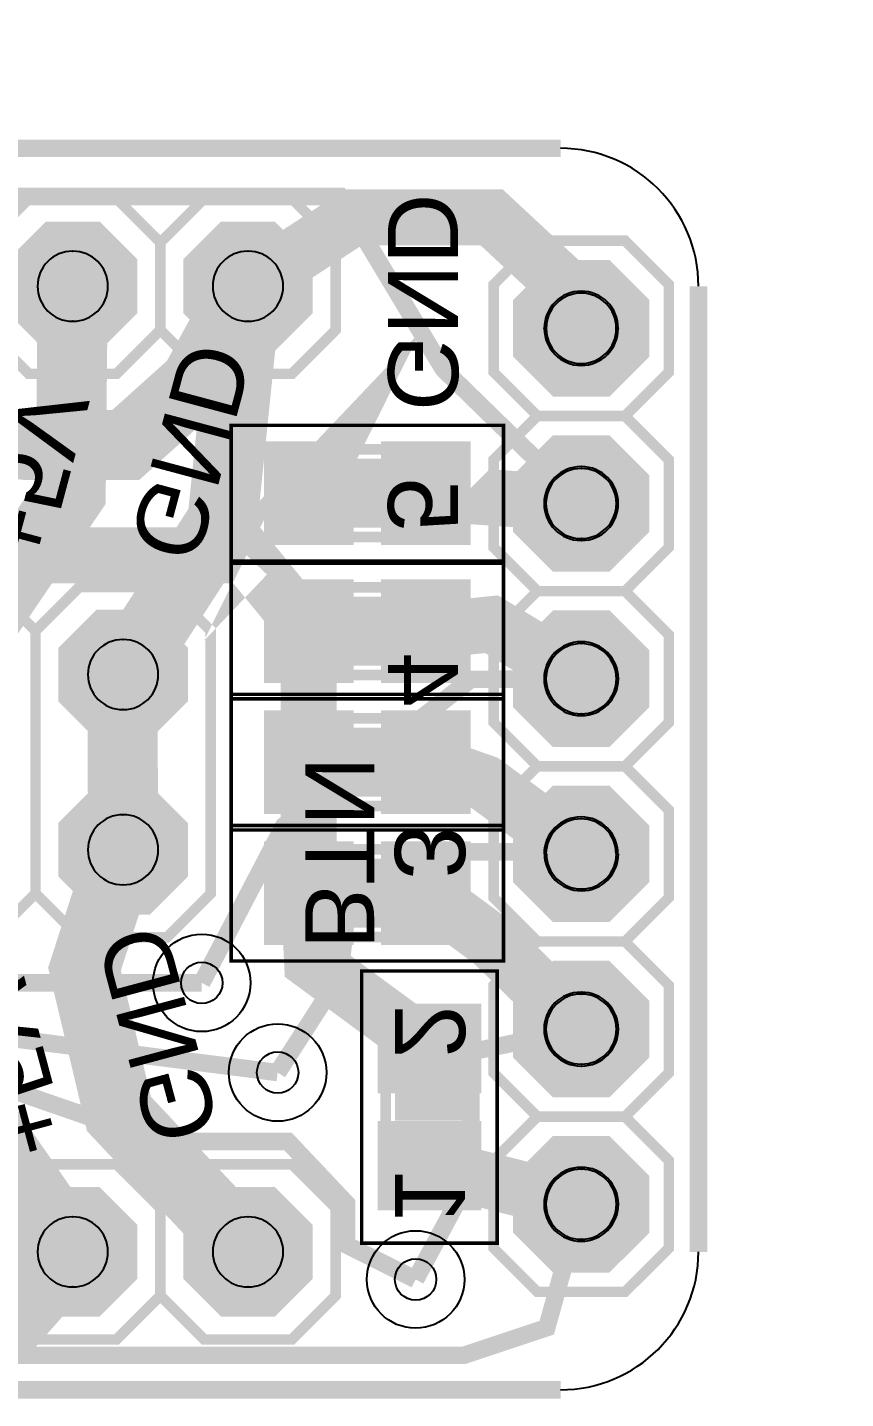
# Model space of a CAD drawing. Header units: millimetres. Extents: x -0.1 to 64.1, y -0.1 to 22.5.
# Drawn here: x 52.27 to 64.13, y -0.13 to 19.75 of the extents above; entities that cross this region are included whole.
import ezdxf

# ---------------------------------------------------------------- set-up
doc = ezdxf.new("R2010")
doc.units = ezdxf.units.MM
for name, color, linetype, true_color in [('BoardOutline', 7, 'Continuous', 0xff00ff), ('BottomLayer', 7, 'Continuous', 0x0000ff), ('BottomSilkLayer', 7, 'Continuous', 0x808000), ('BottomSolderMaskLayer', 7, 'Continuous', 0xaa00ff), ('Document', 7, 'Continuous', 0xffffff), ('Hole', 7, 'Continuous', 0x222222), ('Multi-Layer', 7, 'Continuous', 0xc0c0c0), ('TopLayer', 7, 'Continuous', 0xff0000), ('TopSilkLayer', 7, 'Continuous', 0xffff00), ('TopSolderMaskLayer', 7, 'Continuous', 0x800080)]:
    doc.layers.add(name, color=color, linetype=linetype, true_color=true_color)
doc.styles.get("Standard").update_dxf_attribs({"font": 'arial.ttf'})

msp = doc.modelspace()

# ---------------------------------------------------------------- hatches: boundary and pattern name
at = {"layer": 'BottomSolderMaskLayer'}
for points in [[(60.710283106265045, 14.400819674863543), (61.28995532635904, 14.980224147973667), (61.28995532635904, 15.80006541260546), (60.710283106265045, 16.379737632699463), (59.890709588617135, 16.379737632699463), (59.311037368523124, 15.80006541260546), (59.311037368523124, 14.980224147973667), (59.890709588617135, 14.400819674863543)], [(61.28928595889935, 13.259833106785685), (60.709613738805345, 13.839237579895808), (59.89004022115743, 13.839237579895808), (59.31036800106344, 13.259833106785685), (59.31036800106344, 12.439991842153892), (59.89004022115743, 11.860319622059894), (60.709613738805345, 11.860319622059894), (61.28928595889935, 12.439991842153892)], [(61.2896738328993, 10.720055252585139), (60.710001612805286, 11.299459725695261), (59.890428095157375, 11.299459725695261), (59.31075587506337, 10.720055252585139), (59.31075587506337, 9.900213987953347), (59.890428095157375, 9.320541767859346), (60.710001612805286, 9.320541767859346), (61.2896738328993, 9.900213987953347)], [(61.2896738328993, 8.180047325462617), (60.710001612805286, 8.759715519431039), (59.890428095157375, 8.759715519431039), (59.31075587506337, 8.180047325462617), (59.31075587506337, 7.360211755055546), (59.890428095157375, 6.780543561087123), (60.710001612805286, 6.780543561087123), (61.2896738328993, 7.360211755055546)], [(61.2896738328993, 5.640045092564817), (60.710001612805286, 6.219717312658817), (59.890428095157375, 6.219717312658817), (59.31075587506337, 5.640045092564817), (59.31075587506337, 4.8202038279330255), (59.890428095157375, 4.240799354822902), (60.710001612805286, 4.240799354822902), (61.2896738328993, 4.8202038279330255)], [(61.2896738328993, 3.1000400125546568), (60.710001612805286, 3.6797122326486575), (59.890428095157375, 3.6797122326486575), (59.31075587506337, 3.1000400125546568), (59.31075587506337, 2.280198747922865), (59.890428095157375, 1.7007942748127414), (60.710001612805286, 1.7007942748127414), (61.2896738328993, 2.280198747922865)]]:
    msp.add_hatch(color=256, dxfattribs=at).paths.add_polyline_path(points)
at = {"layer": 'Document'}
for points in [[(52.675895351790714, 15.746024892049785), (53.18389636779274, 15.746024892049785), (53.18389636779274, 16.25402590805182), (52.675895351790714, 16.25402590805182)], [(55.21590043180087, 15.746024892049785), (55.7239014478029, 15.746024892049785), (55.7239014478029, 16.25402590805182), (55.21590043180087, 16.25402590805182)], [(60.046355092710186, 15.644145288290579), (60.046355092710186, 15.136144272288547), (60.55435610871222, 15.136144272288547), (60.55435610871222, 15.644145288290579)], [(56.79375158750318, 13.698526797053596), (56.14376428752858, 13.698526797053596), (56.14376428752858, 12.298475996951996), (56.79375158750318, 12.298475996951996)], [(58.26695453390908, 13.698526797053596), (57.616967233934474, 13.698526797053596), (57.616967233934474, 12.298475996951996), (58.26695453390908, 12.298475996951996)], [(57.4000508001016, 13.500152400304803), (57.00025400050801, 13.500152400304803), (57.00025400050801, 12.499898399796802), (57.4000508001016, 12.499898399796802)], [(60.04597409194819, 12.595910591821186), (60.55397510795022, 12.595910591821186), (60.55397510795022, 13.103911607823218), (60.04597409194819, 13.103911607823218)], [(56.79375158750318, 11.698526797053596), (56.14376428752858, 11.698526797053596), (56.14376428752858, 10.298475996951995), (56.79375158750318, 10.298475996951995)], [(58.26695453390908, 11.698526797053596), (57.616967233934474, 11.698526797053596), (57.616967233934474, 10.298475996951995), (58.26695453390908, 10.298475996951995)], [(57.4000508001016, 11.500152400304803), (57.00025400050801, 11.500152400304803), (57.00025400050801, 10.4998983997968), (57.4000508001016, 10.4998983997968)], [(53.40607061214123, 10.116078232156465), (53.91407162814326, 10.116078232156465), (53.91407162814326, 10.624079248158496), (53.40607061214123, 10.624079248158496)], [(60.046355092710186, 10.056134112268227), (60.55435610871222, 10.056134112268227), (60.55435610871222, 10.564135128270259), (60.046355092710186, 10.564135128270259)], [(56.79375158750318, 9.798526797053595), (56.14376428752858, 9.798526797053595), (56.14376428752858, 8.398475996951994), (56.79375158750318, 8.398475996951994)], [(58.26695453390908, 9.798526797053595), (57.616967233934474, 9.798526797053595), (57.616967233934474, 8.398475996951994), (58.26695453390908, 8.398475996951994)], [(57.4000508001016, 9.600152400304802), (57.00025400050801, 9.600152400304802), (57.00025400050801, 8.5998983997968), (57.4000508001016, 8.5998983997968)], [(53.40607061214123, 7.576073152146305), (53.91407162814326, 7.576073152146305), (53.91407162814326, 8.084074168148337), (53.40607061214123, 8.084074168148337)], [(60.046355092710186, 7.516129032258066), (60.55435610871222, 7.516129032258066), (60.55435610871222, 8.024130048260098), (60.046355092710186, 8.024130048260098)], [(56.79375158750318, 7.898526797053595), (56.14376428752858, 7.898526797053595), (56.14376428752858, 6.498475996951995), (56.79375158750318, 6.498475996951995)], [(58.26695453390908, 7.898526797053595), (57.616967233934474, 7.898526797053595), (57.616967233934474, 6.498475996951995), (58.26695453390908, 6.498475996951995)], [(57.4000508001016, 7.700152400304802), (57.00025400050801, 7.700152400304802), (57.00025400050801, 6.699898399796801), (57.4000508001016, 6.699898399796801)], [(60.046355092710186, 4.976123952247906), (60.55435610871222, 4.976123952247906), (60.55435610871222, 5.484124968249938), (60.046355092710186, 5.484124968249938)], [(58.7986537973076, 4.506400812801626), (58.7986537973076, 5.156388112776226), (57.398602997206005, 5.156388112776226), (57.398602997206005, 4.506400812801626)], [(58.600279400558804, 3.9001016002032007), (58.600279400558804, 4.2998983997968), (57.60002540005081, 4.2998983997968), (57.60002540005081, 3.9001016002032007)], [(58.7986537973076, 3.0331978663957333), (58.7986537973076, 3.6831851663703334), (57.398602997206005, 3.6831851663703334), (57.398602997206005, 3.0331978663957333)], [(60.046355092710186, 2.4361188722377447), (60.55435610871222, 2.4361188722377447), (60.55435610871222, 2.9441198882397766), (60.046355092710186, 2.9441198882397766)], [(52.675895351790714, 1.7460248920497845), (53.18389636779274, 1.7460248920497845), (53.18389636779274, 2.2540259080518164), (52.675895351790714, 2.2540259080518164)], [(55.21590043180087, 1.7460248920497845), (55.7239014478029, 1.7460248920497845), (55.7239014478029, 2.2540259080518164), (55.21590043180087, 2.2540259080518164)]]:
    msp.add_hatch(color=256, dxfattribs=at).paths.add_polyline_path(points)
at = {"layer": 'Multi-Layer'}
for points in [[(53.86868173736348, 16.38890017780036), (53.318770637541284, 16.93881127762256), (52.54102108204217, 16.93881127762256), (51.991363982727975, 16.38890017780036), (51.991363982727975, 15.611150622301247), (52.54102108204217, 15.061239522479047), (53.318770637541284, 15.061239522479047), (53.86868173736348, 15.611150622301247)], [(56.40868681737364, 16.38890017780036), (55.858775717551445, 16.93881127762256), (55.08102616205233, 16.93881127762256), (54.531369062738136, 16.38890017780036), (54.531369062738136, 15.611150622301247), (55.08102616205233, 15.061239522479047), (55.858775717551445, 15.061239522479047), (56.40868681737364, 15.611150622301247)], [(60.68923037846076, 14.451612903225808), (61.23914147828297, 15.001270002540007), (61.23914147828297, 15.779019558039119), (60.68923037846076, 16.32893065786132), (59.91173482346966, 16.32893065786132), (59.361823723647454, 15.779019558039119), (59.361823723647454, 15.001270002540007), (59.91173482346966, 14.451612903225808)], [(61.23850647701296, 13.238785877571756), (60.68859537719076, 13.788442976885955), (59.91109982219965, 13.788442976885955), (59.36118872237745, 13.238785877571756), (59.36118872237745, 12.461036322072646), (59.91109982219965, 11.911125222250446), (60.68859537719076, 11.911125222250446), (61.23850647701296, 12.461036322072646)], [(54.598602997206, 10.758953517907036), (54.0486918973838, 11.308864617729238), (53.27119634239269, 11.308864617729238), (52.72128524257049, 10.758953517907036), (52.72128524257049, 9.981203962407927), (53.27119634239269, 9.431292862585726), (54.0486918973838, 9.431292862585726), (54.598602997206, 9.981203962407927)], [(61.238887477774966, 10.699009398018797), (60.68897637795276, 11.248666497332996), (59.91148082296166, 11.248666497332996), (59.36156972313945, 10.699009398018797), (59.36156972313945, 9.921259842519687), (59.91148082296166, 9.371348742697487), (60.68897637795276, 9.371348742697487), (61.238887477774966, 9.921259842519687)], [(54.598602997206, 8.218948437896875), (54.0486918973838, 8.768859537719077), (53.27119634239269, 8.768859537719077), (52.72128524257049, 8.218948437896875), (52.72128524257049, 7.4411988823977655), (53.27119634239269, 6.891287782575566), (54.0486918973838, 6.891287782575566), (54.598602997206, 7.4411988823977655)], [(61.238887477774966, 8.159004318008638), (60.68897637795276, 8.708915417830836), (59.91148082296166, 8.708915417830836), (59.36156972313945, 8.159004318008638), (59.36156972313945, 7.381254762509526), (59.91148082296166, 6.831343662687326), (60.68897637795276, 6.831343662687326), (61.238887477774966, 7.381254762509526)], [(61.238887477774966, 5.618999237998477), (60.68897637795276, 6.168910337820676), (59.91148082296166, 6.168910337820676), (59.36156972313945, 5.618999237998477), (59.36156972313945, 4.841249682499365), (59.91148082296166, 4.291592583185167), (60.68897637795276, 4.291592583185167), (61.238887477774966, 4.841249682499365)], [(61.238887477774966, 3.0789941579883164), (60.68897637795276, 3.628905257810516), (59.91148082296166, 3.628905257810516), (59.36156972313945, 3.0789941579883164), (59.36156972313945, 2.3012446024892053), (59.91148082296166, 1.7515875031750066), (60.68897637795276, 1.7515875031750066), (61.238887477774966, 2.3012446024892053)], [(53.86868173736348, 2.388900177800356), (53.318770637541284, 2.9388112776225555), (52.54102108204217, 2.9388112776225555), (51.991363982727975, 2.388900177800356), (51.991363982727975, 1.6111506223012448), (52.54102108204217, 1.061239522479045), (53.318770637541284, 1.061239522479045), (53.86868173736348, 1.6111506223012448)], [(56.40868681737364, 2.388900177800356), (55.858775717551445, 2.9388112776225555), (55.08102616205233, 2.9388112776225555), (54.531369062738136, 2.388900177800356), (54.531369062738136, 1.6111506223012448), (55.08102616205233, 1.061239522479045), (55.858775717551445, 1.061239522479045), (56.40868681737364, 1.6111506223012448)]]:
    msp.add_hatch(color=256, dxfattribs=at).paths.add_polyline_path(points)
at = {"layer": 'TopLayer'}
for points in [[(57.00025400050801, 12.2499618999238), (55.70027940055881, 12.2499618999238), (55.70027940055881, 13.7500889001778), (57.00025400050801, 13.7500889001778)], [(58.700279400558806, 12.2499618999238), (57.40030480060961, 12.2499618999238), (57.40030480060961, 13.7500889001778), (58.700279400558806, 13.7500889001778)], [(57.00025400050801, 10.249961899923802), (55.70027940055881, 10.249961899923802), (55.70027940055881, 11.750088900177802), (57.00025400050801, 11.750088900177802)], [(58.700279400558806, 10.249961899923802), (57.40030480060961, 10.249961899923802), (57.40030480060961, 11.750088900177802), (58.700279400558806, 11.750088900177802)], [(57.00025400050801, 8.349961899923802), (55.70027940055881, 8.349961899923802), (55.70027940055881, 9.850088900177802), (57.00025400050801, 9.850088900177802)], [(58.700279400558806, 8.349961899923802), (57.40030480060961, 8.349961899923802), (57.40030480060961, 9.850088900177802), (58.700279400558806, 9.850088900177802)], [(57.00025400050801, 6.4499618999238), (55.70027940055881, 6.4499618999238), (55.70027940055881, 7.949834899669801), (57.00025400050801, 7.949834899669801)], [(58.700279400558806, 6.4499618999238), (57.40030480060961, 6.4499618999238), (57.40030480060961, 7.949834899669801), (58.700279400558806, 7.949834899669801)], [(57.35008890017781, 4.2998983997968), (57.35008890017781, 5.599872999746), (58.85021590043181, 5.599872999746), (58.85021590043181, 4.2998983997968)], [(57.35008890017781, 2.5998729997459997), (57.35008890017781, 3.8998475996952), (58.85021590043181, 3.8998475996952), (58.85021590043181, 2.5998729997459997)]]:
    msp.add_hatch(color=256, dxfattribs=at).paths.add_polyline_path(points)
at = {"layer": 'TopSolderMaskLayer'}
for points in [[(60.710283106265045, 14.400819674863543), (61.28995532635904, 14.980224147973667), (61.28995532635904, 15.80006541260546), (60.710283106265045, 16.379737632699463), (59.890709588617135, 16.379737632699463), (59.311037368523124, 15.80006541260546), (59.311037368523124, 14.980224147973667), (59.890709588617135, 14.400819674863543)], [(61.28928595889935, 13.259833106785685), (60.709613738805345, 13.839237579895808), (59.89004022115743, 13.839237579895808), (59.31036800106344, 13.259833106785685), (59.31036800106344, 12.439991842153892), (59.89004022115743, 11.860319622059894), (60.709613738805345, 11.860319622059894), (61.28928595889935, 12.439991842153892)], [(61.2896738328993, 10.720055252585139), (60.710001612805286, 11.299459725695261), (59.890428095157375, 11.299459725695261), (59.31075587506337, 10.720055252585139), (59.31075587506337, 9.900213987953347), (59.890428095157375, 9.320541767859346), (60.710001612805286, 9.320541767859346), (61.2896738328993, 9.900213987953347)], [(61.2896738328993, 8.180047325462617), (60.710001612805286, 8.759715519431039), (59.890428095157375, 8.759715519431039), (59.31075587506337, 8.180047325462617), (59.31075587506337, 7.360211755055546), (59.890428095157375, 6.780543561087123), (60.710001612805286, 6.780543561087123), (61.2896738328993, 7.360211755055546)], [(61.2896738328993, 5.640045092564817), (60.710001612805286, 6.219717312658817), (59.890428095157375, 6.219717312658817), (59.31075587506337, 5.640045092564817), (59.31075587506337, 4.8202038279330255), (59.890428095157375, 4.240799354822902), (60.710001612805286, 4.240799354822902), (61.2896738328993, 4.8202038279330255)], [(61.2896738328993, 3.1000400125546568), (60.710001612805286, 3.6797122326486575), (59.890428095157375, 3.6797122326486575), (59.31075587506337, 3.1000400125546568), (59.31075587506337, 2.280198747922865), (59.890428095157375, 1.7007942748127414), (60.710001612805286, 1.7007942748127414), (61.2896738328993, 2.280198747922865)]]:
    msp.add_hatch(color=256, dxfattribs=at).paths.add_polyline_path(points)

# ---------------------------------------------------------------- linework, layer by layer
at = {"layer": 'BoardOutline', "const_width": 0.25400050800101603}
for points in [[(14.000050800101603, 18.000050800101604), (60.00012700025401, 18.000025400050802)], [(62.000127000254004, 16.000025400050802), (62.000127000254004, 2.0000254000508004)], [(60.00012700025401, 0), (14.000050800101603, 0)]]:
    msp.add_lwpolyline(points, dxfattribs=at)
at = {"layer": 'BoardOutline'}
for centre, start, end in [((60.000127000254004, 16.000025400050806), 0, 90), ((60.000127000254004, 2), 270, 0)]:
    msp.add_arc(centre, 2, start, end, dxfattribs=at)
at = {"layer": 'BottomLayer'}
for points, const_width in [([(47.3002286004572, 13.200025400050801), (48.60020320040641, 13.200025400050801), (49.80012700025401, 13.900025400050803), (50.89281178562358, 15.2747523495047), (51.33248666497333, 16.813487426974856), (51.90017780035561, 17.3000508001016), (56.800101600203206, 17.3000508001016), (58.30022860045721, 14.800025400050801), (60.30022860045721, 12.8499110998222)], 0.25400050800101603), ([(33.05003810007621, 1.0000254000508002), (52.05003810007621, 1.0000254000508002), (52.92989585979173, 2.0000254000508004), (51.20012700025401, 4.500000000000001), (51.12014224028449, 7.830073660147321), (51.12014224028449, 10.370078740157481), (52.90012700025401, 13.000025400050802), (52.92989585979173, 16.000025400050802)], 1.0160020320040641), ([(55.4746507493015, 2.0088646177292357), (53.600127000254005, 4), (53.100127000254005, 6.100025400050801), (53.66007112014225, 7.830073660147321), (53.650165100330206, 10.360045720091442), (55.10015240030481, 12.600025400050802), (55.44975869951741, 16.000025400050802)], 1.0160020320040641), ([(60.30048260096521, 10.310134620269242), (58.70015240030481, 10.300025400050801), (55.989839979679964, 8.178359156718315), (54.800101600203206, 5.899923799847601)], 0.25400050800101603), ([(60.30048260096521, 7.770129540259082), (60.30022860045721, 7.800025400050801), (57.80010160020321, 7.800025400050801), (56.90017780035561, 6.900025400050802), (56.800101600203206, 6.0000254000508), (55.90017780035561, 4.599949199898401)], 0.25400050800101603), ([(57.90017780035561, 1.5999491998984001), (58.700279400558806, 3.093167386334773), (58.700279400558806, 4.8997967995936005), (60.30048260096521, 5.230124460248922)], 0.25400050800101603)]:
    msp.add_lwpolyline(points, dxfattribs=dict(at, const_width=const_width))
at = {"layer": 'BottomSolderMaskLayer'}
for points in [[(59.76486850619487, 15.387467310450791), (59.76486850619487, 15.392822250128335)], [(60.83585644170341, 15.387467310450791), (60.83585644170341, 15.392822250128335)], [(60.30263832331211, 13.38540644222406), (60.297283383634564, 13.38540644222406)], [(60.30263832331211, 12.314418506715516), (60.297283383634564, 12.314418506715516)], [(60.30302619731205, 10.845628588023516), (60.297671257634505, 10.845628588023516)], [(60.30302619731205, 9.774640652514968), (60.297671257634505, 9.774640652514968)], [(59.76753222955778, 7.770129540259082), (59.762177289880235, 7.770129540259082)], [(60.83852016506632, 7.770129540259082), (60.833165225388775, 7.770129540259082)], [(60.30302619731205, 5.765618428003195), (60.297671257634505, 5.765618428003195)], [(60.30302619731205, 4.694630492494649), (60.297671257634505, 4.694630492494649)], [(60.30302619731205, 3.2256133479930336), (60.297671257634505, 3.2256133479930336)], [(60.30302619731205, 2.1546254124844877), (60.297671257634505, 2.1546254124844877)]]:
    msp.add_lwpolyline(points, close=True, dxfattribs=at)
for centre, start, end in [((60.30036247394914, 15.392822250128335), 360, 540), ((60.30036247394914, 15.387467310450791), 540, 360), ((60.297283383634564, 12.849912474469788), 90, 270), ((60.30263832331211, 12.849912474469788), 270, 90), ((60.297671257634505, 10.310134620269242), 90, 270), ((60.30302619731205, 10.310134620269242), 270, 90), ((60.297671257634505, 7.770129540259082), 0, 180), ((60.30302619731205, 7.770129540259082), 180, 0), ((60.297671257634505, 5.230124460248922), 90, 270), ((60.30302619731205, 5.230124460248922), 270, 90), ((60.297671257634505, 2.6901193802387606), 90, 270), ((60.30302619731205, 2.6901193802387606), 270, 90)]:
    msp.add_arc(centre, 0.5354939677542729, start, end, dxfattribs=at)
at = {"layer": 'Document', "const_width": 0.05080010160020321}
for points in [[(59.173228346456696, 12.01704343408687), (55.227330454660915, 12.01704343408687), (55.227330454660915, 13.983007366014734), (59.173228346456696, 13.983007366014734), (59.173228346456696, 12.01704343408687)], [(59.173228346456696, 10.017043434086869), (55.227330454660915, 10.017043434086869), (55.227330454660915, 11.983007366014734), (59.173228346456696, 11.983007366014734), (59.173228346456696, 10.017043434086869)], [(59.173228346456696, 8.11704343408687), (55.227330454660915, 8.11704343408687), (55.227330454660915, 10.083007366014733), (59.173228346456696, 10.083007366014733), (59.173228346456696, 8.11704343408687)], [(59.173228346456696, 6.217043434086869), (55.227330454660915, 6.217043434086869), (55.227330454660915, 8.183007366014733), (59.173228346456696, 8.183007366014733), (59.173228346456696, 6.217043434086869)], [(57.11717043434088, 2.126924053848108), (57.11717043434088, 6.073075946151893), (59.083134366268744, 6.073075946151893), (59.083134366268744, 2.126924053848108), (57.11717043434088, 2.126924053848108)]]:
    msp.add_lwpolyline(points, close=True, dxfattribs=at)
at = {"layer": 'Document', "const_width": 0.15240030480060962}
for points in [[(57.61036322072645, 13.635026670053342), (56.79019558039117, 13.635026670053342)], [(57.61036322072645, 12.365024130048262), (56.79019558039117, 12.365024130048262)], [(57.61036322072645, 11.63502667005334), (56.79019558039117, 11.63502667005334)], [(57.61036322072645, 10.36502413004826), (56.79019558039117, 10.36502413004826)], [(57.61036322072645, 9.73502667005334), (56.79019558039117, 9.73502667005334)], [(57.61036322072645, 8.465024130048262), (56.79019558039117, 8.465024130048262)], [(57.61036322072645, 7.835026670053341), (56.79019558039117, 7.835026670053341)], [(57.61036322072645, 6.56502413004826), (56.79019558039117, 6.56502413004826)], [(57.46515113030227, 3.6900431800863607), (57.46515113030227, 4.509956819913641)], [(58.73515367030735, 3.6900431800863607), (58.73515367030735, 4.509956819913641)]]:
    msp.add_lwpolyline(points, dxfattribs=at)
at = {"layer": 'Hole'}
for centre in [(54.800101600203206, 5.899923799847601), (55.90017780035561, 4.599949199898401), (57.90017780035561, 1.5999491998984001)]:
    msp.add_circle(centre, 0.29997459994919995, dxfattribs=at)
at = {"layer": 'Multi-Layer'}
for points in [[(52.932435864871735, 16.508026416052836), (52.92735585471172, 16.508026416052836)], [(55.472440944881896, 16.508026416052836), (55.46736093472188, 16.508026416052836)], [(52.932435864871735, 15.49202438404877), (52.92735585471172, 15.49202438404877)], [(55.472440944881896, 15.49202438404877), (55.46736093472188, 15.49202438404877)], [(59.79235458470917, 15.387604775209553), (59.79235458470917, 15.392684785369573)], [(60.80835661671324, 15.387604775209553), (60.80835661671324, 15.392684785369573)], [(60.302514605029224, 13.357912115824233), (60.297434594869195, 13.357912115824233)], [(60.302514605029224, 12.341910083820169), (60.297434594869195, 12.341910083820169)], [(53.66261112522226, 10.878079756159513), (53.657531115062234, 10.878079756159513)], [(60.30289560579122, 10.818135636271274), (60.2978155956312, 10.818135636271274)], [(53.66261112522226, 9.86207772415545), (53.657531115062234, 9.86207772415545)], [(60.30289560579122, 9.80213360426721), (60.2978155956312, 9.80213360426721)], [(53.66261112522226, 8.338074676149354), (53.657531115062234, 8.338074676149354)], [(59.79489458978919, 7.770129540259082), (59.789814579629166, 7.770129540259082)], [(60.810896621793255, 7.770129540259082), (60.80581661163323, 7.770129540259082)], [(53.66261112522226, 7.3220726441452895), (53.657531115062234, 7.3220726441452895)], [(60.30289560579122, 5.7381254762509535), (60.2978155956312, 5.7381254762509535)], [(60.30289560579122, 4.72212344424689), (60.2978155956312, 4.72212344424689)], [(60.30289560579122, 3.1981203962407925), (60.2978155956312, 3.1981203962407925)], [(52.932435864871735, 2.5080264160528323), (52.92735585471172, 2.5080264160528323)], [(55.472440944881896, 2.5080264160528323), (55.46736093472188, 2.5080264160528323)], [(60.30289560579122, 2.182118364236729), (60.2978155956312, 2.182118364236729)], [(52.932435864871735, 1.4920243840487684), (52.92735585471172, 1.4920243840487684)], [(55.472440944881896, 1.4920243840487684), (55.46736093472188, 1.4920243840487684)]]:
    msp.add_lwpolyline(points, close=True, dxfattribs=at)
for centre in [(54.800101600203206, 5.899923799847601), (55.90017780035561, 4.599949199898401), (57.90017780035561, 1.5999491998984001)]:
    msp.add_circle(centre, 0.7063754127508256, dxfattribs=at)
for centre, start, end in [((52.92735585471172, 16.000025400050802), 90, 270), ((52.932435864871735, 16.000025400050802), 270, 90), ((55.46736093472188, 16.000025400050802), 90, 270), ((55.472440944881896, 16.000025400050802), 270, 90), ((60.30035560071121, 15.392684785369573), 360, 540), ((60.30035560071121, 15.387604775209553), 540, 360), ((60.297434594869195, 12.8499110998222), 90, 270), ((60.302514605029224, 12.8499110998222), 270, 90), ((53.657531115062234, 10.370078740157481), 90, 270), ((53.66261112522226, 10.370078740157481), 270, 90), ((60.2978155956312, 10.310134620269242), 90, 270), ((60.30289560579122, 10.310134620269242), 270, 90), ((53.657531115062234, 7.830073660147321), 90, 270), ((53.66261112522226, 7.830073660147321), 270, 90), ((60.2978155956312, 7.770129540259082), 0, 180), ((60.30289560579122, 7.770129540259082), 180, 0), ((60.2978155956312, 5.230124460248922), 90, 270), ((60.30289560579122, 5.230124460248922), 270, 90), ((60.2978155956312, 2.6901193802387606), 90, 270), ((60.30289560579122, 2.6901193802387606), 270, 90), ((52.92735585471172, 2.0000254000508004), 90, 270), ((52.932435864871735, 2.0000254000508004), 270, 90), ((55.46736093472188, 2.0000254000508004), 90, 270), ((55.472440944881896, 2.0000254000508004), 270, 90)]:
    msp.add_arc(centre, 0.5080010160020321, start, end, dxfattribs=at)
at = {"layer": 'TopLayer'}
for points, const_width in [([(51.00000000000001, 17.000025400050802), (51.30022860045721, 13.800101600203202), (52.24993649987301, 13.700050800101602), (53.70002540005081, 13.700025400050801), (54.700025400050805, 14.600025400050802), (55.46990093980189, 16.000025400050802)], 1.0160020320040641), ([(55.46990093980189, 16.000025400050802), (57.000127000254004, 17.000025400050802), (59.00025400050801, 17.000025400050802), (60.30048260096521, 15.78994157988316)], 0.8128016256032513), ([(54.90017780035561, 12.100025400050802), (50.70027940055881, 12.100101600203203), (49.571247142494286, 13.228752857505716), (49.40005080010161, 15.400050800101603)], 0.8128016256032513), ([(56.35026670053341, 13.000000000000002), (56.40005080010161, 13.100025400050802), (55.45034290068581, 12.100025400050802)], 0.8130048260096522), ([(58.05036830073661, 13.000076200152401), (58.05029210058421, 13.000000000000002), (60.30022860045721, 12.8499110998222)], 0.8130048260096522), ([(56.35026670053341, 11.000000000000002), (55.45034290068581, 12.100025400050802), (55.000254000508015, 12.100025400050802)], 0.8128016256032513), ([(58.10033020066041, 4.949707899415799), (56.40005080010161, 6.2000254000508015), (56.35026670053341, 7.1998983997968), (56.35026670053341, 11.000000000000002)], 0.8128016256032513), ([(60.30048260096521, 10.310134620269242), (60.30048260096521, 10.310134620269242), (59.00025400050801, 11.100025400050802), (58.05029210058421, 11.000000000000002)], 0.8128016256032513), ([(60.30048260096521, 7.770129540259082), (58.900152400304805, 8.800025400050801), (58.05029210058421, 9.100076200152401)], 0.8128016256032513), ([(60.30048260096521, 5.230124460248922), (59.00025400050801, 6.5000254000508), (58.05029210058421, 7.1998983997968)], 0.8128016256032513), ([(52.599949199898404, 5.899949199898401), (40.4498348996698, 5.899949199898401)], 0.25400050800101603), ([(54.800101600203206, 5.899923799847601), (52.900177800355614, 5.900025400050801), (52.599949199898404, 5.899949199898401)], 0.25400050800101603), ([(55.90017780035561, 4.599949199898401), (52.00025400050801, 5.100000000000001)], 0.25400050800101603), ([(60.30048260096521, 2.6901193802387606), (59.80015240030481, 0.9000000000000001), (58.60015240030481, 0.5), (39.6979933959868, 0.5000254000508001), (33.405384810769625, 0.4998983997967996), (33.405384810769625, 4.883693167386335)], 0.25400050800101603), ([(57.90017780035561, 1.5999491998984001), (56.900152400304805, 2.1), (56.900152400304805, 2.7), (56.05029210058421, 3.6000000000000005), (54.20015240030481, 3.6000000000000005), (51.600203200406405, 4.500000000000001)], 0.25400050800101603), ([(60.30048260096521, 2.6901193802387606), (58.10033020066041, 3.249682499364999)], 0.8128016256032513)]:
    msp.add_lwpolyline(points, dxfattribs=dict(at, const_width=const_width))
at = {"layer": 'TopSilkLayer', "const_width": 0.15240030480060962}
for points in [[(52.29489458978919, 14.730022860045722), (51.65989331978665, 15.365024130048262), (51.65989331978665, 16.63502667005334), (52.29489458978919, 17.27002794005588), (53.56489712979427, 17.27002794005588), (54.19989839979681, 16.63502667005334), (54.19989839979681, 15.365024130048262), (53.56489712979427, 14.730022860045722), (52.29489458978919, 14.730022860045722)], [(54.83489966979935, 14.730022860045722), (54.19989839979681, 15.365024130048262), (54.19989839979681, 16.63502667005334), (54.83489966979935, 17.27002794005588), (56.10490220980443, 17.27002794005588), (56.73990347980697, 16.63502667005334), (56.73990347980697, 15.365024130048262), (56.10490220980443, 14.730022860045722), (54.83489966979935, 14.730022860045722)], [(59.030353060706126, 16.025146050292104), (59.66535433070867, 16.66014732029464), (60.93535687071375, 16.66014732029464), (61.57035814071629, 16.025146050292104), (61.57035814071629, 14.755143510287022), (60.93535687071375, 14.120142240284483), (59.66535433070867, 14.120142240284483), (59.030353060706126, 14.755143510287022), (59.030353060706126, 16.025146050292104)], [(59.66497332994667, 11.57990855981712), (59.02997205994413, 12.21490982981966), (59.02997205994413, 13.484912369824741), (59.66497332994667, 14.119913639827281), (60.93497586995175, 14.119913639827281), (61.56997713995429, 13.484912369824741), (61.56997713995429, 12.21490982981966), (60.93497586995175, 11.57990855981712), (59.66497332994667, 11.57990855981712)], [(59.66535433070867, 9.040132080264161), (59.030353060706126, 9.675133350266702), (59.030353060706126, 10.945135890271782), (59.66535433070867, 11.580137160274322), (60.93535687071375, 11.580137160274322), (61.57035814071629, 10.945135890271782), (61.57035814071629, 9.675133350266702), (60.93535687071375, 9.040132080264161), (59.66535433070867, 9.040132080264161)], [(59.66535433070867, 6.500127000254001), (59.030353060706126, 7.1351282702565415), (59.030353060706126, 8.405130810261621), (59.66535433070867, 9.040132080264161), (60.93535687071375, 9.040132080264161), (61.57035814071629, 8.405130810261621), (61.57035814071629, 7.1351282702565415), (60.93535687071375, 6.500127000254001), (59.66535433070867, 6.500127000254001)], [(59.66535433070867, 3.9601219202438407), (59.030353060706126, 4.595123190246381), (59.030353060706126, 5.865125730251462), (59.66535433070867, 6.500127000254001), (60.93535687071375, 6.500127000254001), (61.57035814071629, 5.865125730251462), (61.57035814071629, 4.595123190246381), (60.93535687071375, 3.9601219202438407), (59.66535433070867, 3.9601219202438407)], [(59.66535433070867, 1.4201168402336808), (59.030353060706126, 2.0551181102362204), (59.030353060706126, 3.325120650241301), (59.66535433070867, 3.9601219202438407), (60.93535687071375, 3.9601219202438407), (61.57035814071629, 3.325120650241301), (61.57035814071629, 2.0551181102362204), (60.93535687071375, 1.4201168402336808), (59.66535433070867, 1.4201168402336808)], [(52.29489458978919, 0.7300228600457201), (51.65989331978665, 1.3650241300482604), (51.65989331978665, 2.6350266700533407), (52.29489458978919, 3.2700279400558805), (53.56489712979427, 3.2700279400558805), (54.19989839979681, 2.6350266700533407), (54.19989839979681, 1.3650241300482604), (53.56489712979427, 0.7300228600457201), (52.29489458978919, 0.7300228600457201)], [(54.83489966979935, 0.7300228600457201), (54.19989839979681, 1.3650241300482604), (54.19989839979681, 2.6350266700533407), (54.83489966979935, 3.2700279400558805), (56.10490220980443, 3.2700279400558805), (56.73990347980697, 2.6350266700533407), (56.73990347980697, 1.3650241300482604), (56.10490220980443, 0.7300228600457201), (54.83489966979935, 0.7300228600457201)]]:
    msp.add_lwpolyline(points, close=True, dxfattribs=at)
for points in [[(52.39006858013717, 11.005080010160022), (53.02506985013971, 11.640081280162562), (54.29507239014479, 11.640081280162562), (54.93007366014733, 11.005080010160022), (54.93007366014733, 7.195072390144782), (54.29507239014479, 6.560071120142242), (53.02506985013971, 6.560071120142242), (52.39006858013717, 7.195072390144782), (52.39006858013717, 11.005080010160022), (51.75506731013463, 11.640081280162562)], [(51.75506731013463, 6.560071120142242), (52.39006858013717, 7.195072390144782)]]:
    msp.add_lwpolyline(points, dxfattribs=at)
at = {"layer": 'TopSolderMaskLayer'}
for points in [[(59.76486850619487, 15.387467310450791), (59.76486850619487, 15.392822250128335)], [(60.83585644170341, 15.387467310450791), (60.83585644170341, 15.392822250128335)], [(60.30263832331211, 13.38540644222406), (60.297283383634564, 13.38540644222406)], [(60.30263832331211, 12.314418506715516), (60.297283383634564, 12.314418506715516)], [(60.30302619731205, 10.845628588023516), (60.297671257634505, 10.845628588023516)], [(60.30302619731205, 9.774640652514968), (60.297671257634505, 9.774640652514968)], [(59.76753222955778, 7.770129540259082), (59.762177289880235, 7.770129540259082)], [(60.83852016506632, 7.770129540259082), (60.833165225388775, 7.770129540259082)], [(60.30302619731205, 5.765618428003195), (60.297671257634505, 5.765618428003195)], [(60.30302619731205, 4.694630492494649), (60.297671257634505, 4.694630492494649)], [(60.30302619731205, 3.2256133479930336), (60.297671257634505, 3.2256133479930336)], [(60.30302619731205, 2.1546254124844877), (60.297671257634505, 2.1546254124844877)]]:
    msp.add_lwpolyline(points, close=True, dxfattribs=at)
for centre, start, end in [((60.30036247394914, 15.392822250128335), 360, 540), ((60.30036247394914, 15.387467310450791), 540, 360), ((60.297283383634564, 12.849912474469788), 90, 270), ((60.30263832331211, 12.849912474469788), 270, 90), ((60.297671257634505, 10.310134620269242), 90, 270), ((60.30302619731205, 10.310134620269242), 270, 90), ((60.297671257634505, 7.770129540259082), 0, 180), ((60.30302619731205, 7.770129540259082), 180, 0), ((60.297671257634505, 5.230124460248922), 90, 270), ((60.30302619731205, 5.230124460248922), 270, 90), ((60.297671257634505, 2.6901193802387606), 90, 270), ((60.30302619731205, 2.6901193802387606), 270, 90)]:
    msp.add_arc(centre, 0.5354939677542729, start, end, dxfattribs=at)

# ---------------------------------------------------------------- texts
at = {"layer": 'BottomSilkLayer', "text_generation_flag": 2}
for s, height, rotation, p in [('GND', 1.0160020320040641, 270, (57.499872999746, 14.189992379984762)), ('GND', 1.0160020320040641, 255, (53.74396748793498, 12.210058420116841)), ('+5V', 1.0160020320040641, 255, (51.53390906781814, 12.130048260096522)), ('5', 1.0160020320040641, 270, (57.499872999746, 12.439674879349761)), ('4', 1.0160020320040641, 270, (57.500127000254004, 9.8999237998476)), ('BTN', 1, 270, (56.29972059944121, 6.3898907797815605)), ('3', 1.0160020320040641, 270, (57.60020320040641, 7.400050800101601)), ('GND', 1.0160020320040641, 285, (54.08407416814835, 3.4899669799339605)), ('+5V', 1.0160020320040641, 285, (51.90398780797562, 3.2700025400050805)), ('2', 1.0160020320040641, 270, (57.60020320040641, 4.800101600203201)), ('1', 1.0160020320040641, 270, (57.60020320040641, 2.4000508001016003))]:
    msp.add_text(s, height=height, rotation=rotation, dxfattribs=at).set_placement(p)

doc.saveas('drawing.dxf')
